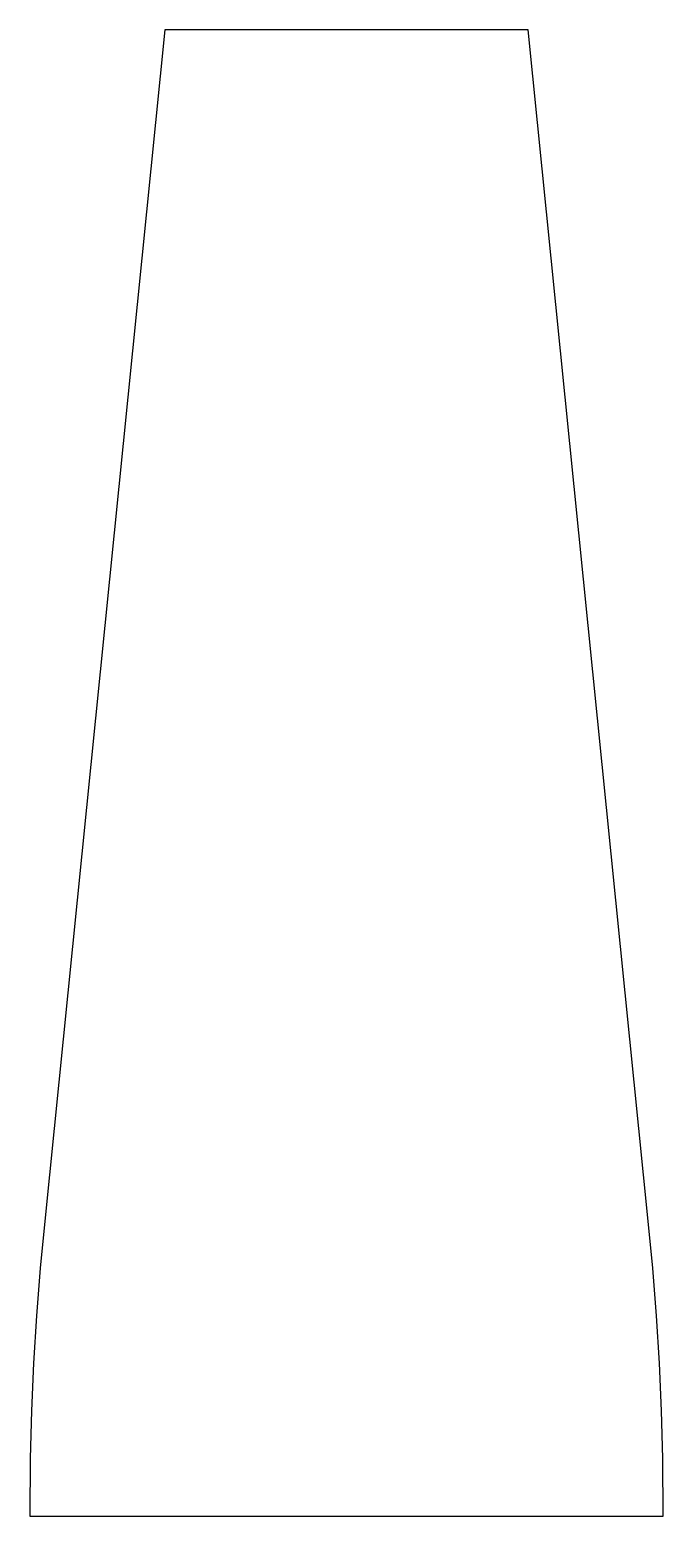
# Model space of a CAD drawing. Extents: x -184 to 184, y -6 to 856.
import ezdxf

# ---------------------------------------------------------------- set-up
doc = ezdxf.new("R2010")
doc.units = 0
doc.layers.get('0').update_dxf_attribs({"linetype": 'CONTINUOUS'})

msp = doc.modelspace()

# ---------------------------------------------------------------- linework, layer by layer
msp.add_lwpolyline([(183.345, 27.5888), (182.623, 55.1691), (181.419, 82.7327), (179.735, 110.271), (177.57, 137.776), (174.929, 165.199), (105.396, 856), (-105.396, 856), (-174.929, 165.199), (-177.57, 137.776), (-179.735, 110.271), (-181.419, 82.7327), (-182.623, 55.1691), (-183.345, 27.5888), (-183.638, -6), (183.638, -6)], close=True)

doc.saveas('drawing.dxf')
